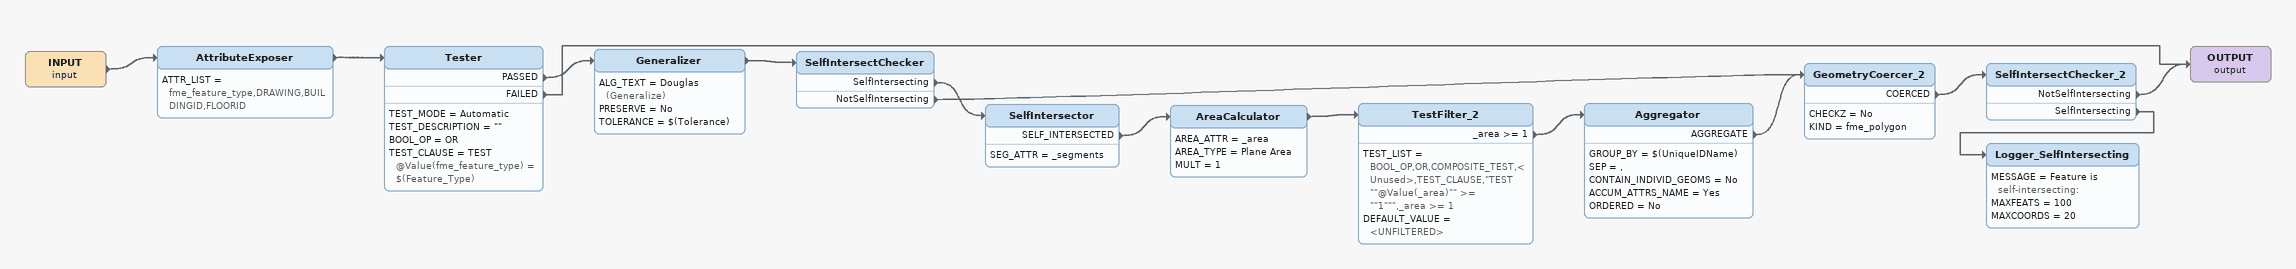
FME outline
INPUT (input)
    -> AttributeExposer
AttributeExposer
    ATTR_LIST = fme_feature_type,DRAWING,BUILDINGID,FLOORID
    -> Tester
Tester
    TEST_MODE = Automatic
    TEST_DESCRIPTION = ""
    BOOL_OP = OR
    TEST_CLAUSE = TEST @Value(fme_feature_type) = $(Feature_Type)
    PASSED -> Generalizer
    FAILED -> OUTPUT (output)
Generalizer
    ALG_TEXT = Douglas (Generalize)
    PRESERVE = No
    TOLERANCE = $(Tolerance)
    -> SelfIntersectChecker
SelfIntersectChecker
    SelfIntersecting -> SelfIntersector
    NotSelfIntersecting -> GeometryCoercer_2
SelfIntersector
    SEG_ATTR = _segments
    SELF_INTERSECTED -> AreaCalculator
AreaCalculator
    AREA_ATTR = _area
    AREA_TYPE = Plane Area
    MULT = 1
    -> TestFilter_2
TestFilter_2
    TEST_LIST = BOOL_OP,OR,COMPOSITE_TEST,<Unused>,TEST_CLAUSE,"TEST ""@Value(_area)"" >= ""1""",_area >= 1
    DEFAULT_VALUE = <UNFILTERED>
    _area >= 1 -> Aggregator
Aggregator
    GROUP_BY = $(UniqueIDName)
    SEP = ,
    CONTAIN_INDIVID_GEOMS = No
    ACCUM_ATTRS_NAME = Yes
    ORDERED = No
    AGGREGATE -> GeometryCoercer_2
GeometryCoercer_2
    CHECKZ = No
    KIND = fme_polygon
    COERCED -> SelfIntersectChecker_2
SelfIntersectChecker_2
    NotSelfIntersecting -> OUTPUT (output)
    SelfIntersecting -> Logger_SelfIntersecting
OUTPUT (output)
Logger_SelfIntersecting
    MESSAGE = Feature is self-intersecting:
    MAXFEATS = 100
    MAXCOORDS = 20
